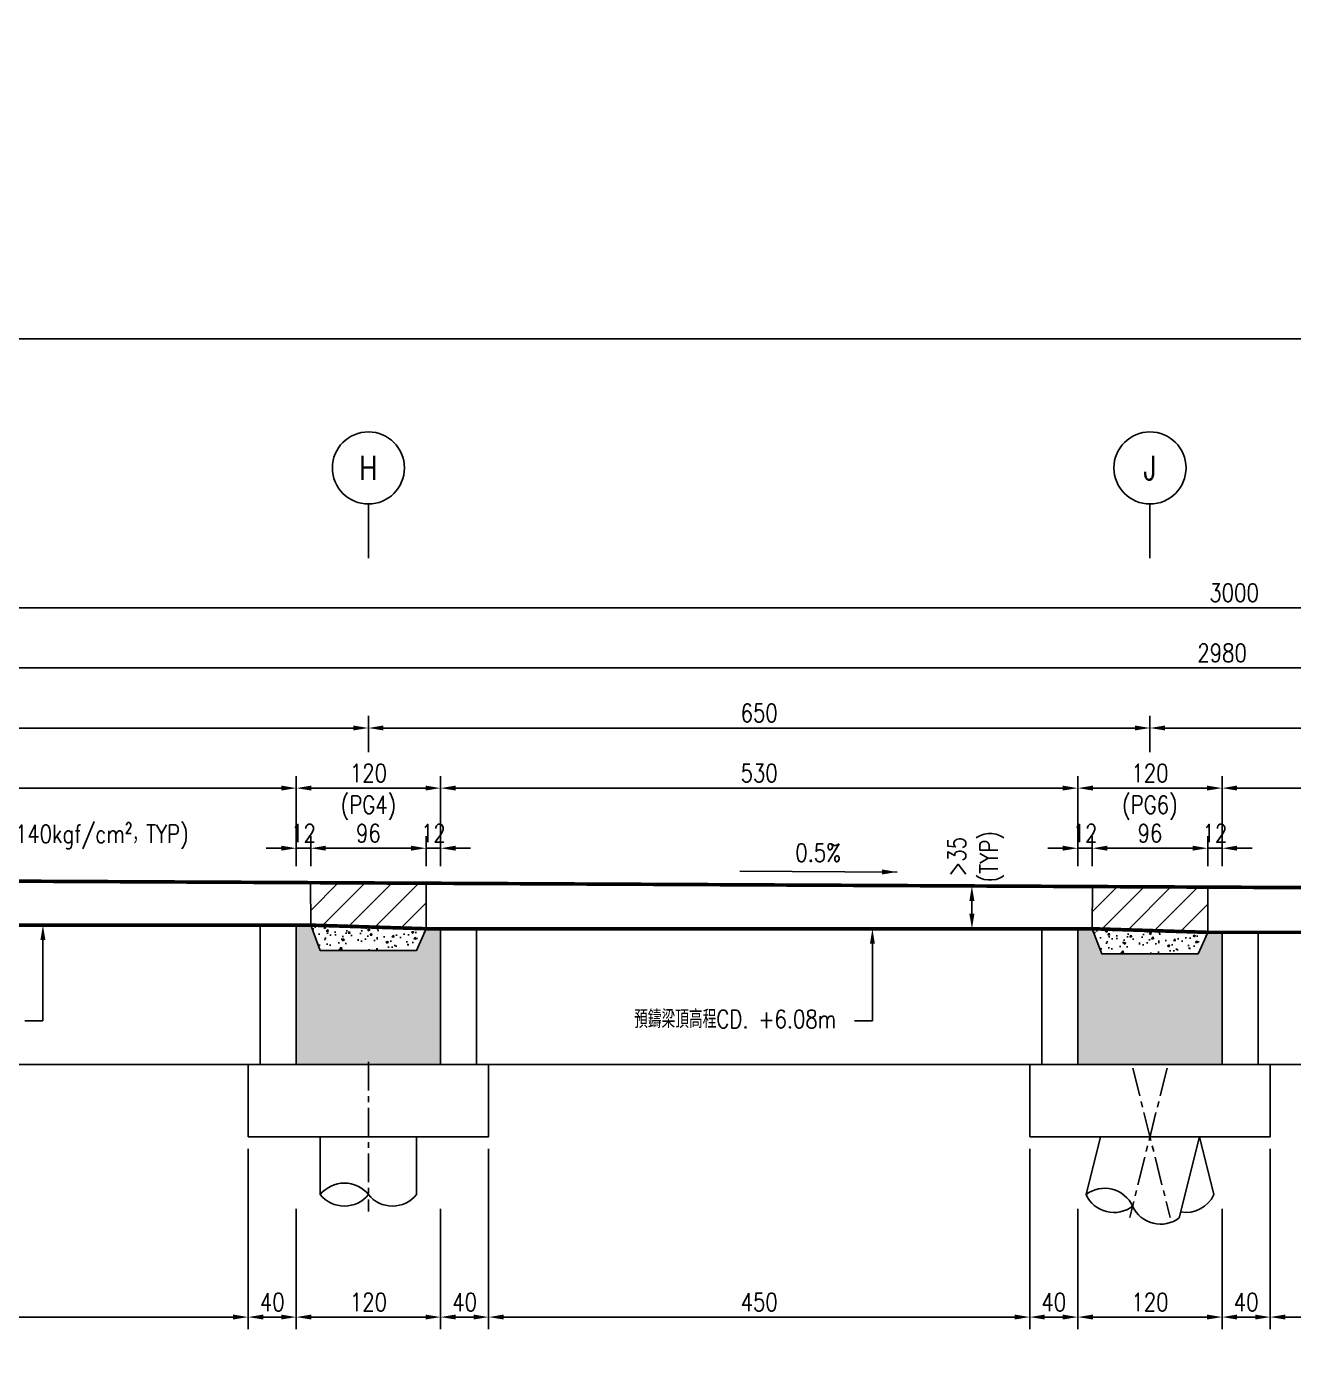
# Model space of a CAD drawing. Extents: x -791 to 13121, y -31587 to 2944.
# Drawn here: x 911 to 1964, y -22948 to -21840 of the extents above; entities that cross this region are included whole.
import ezdxf
from ezdxf import colors
from ezdxf.entities.mleader import LeaderData, LeaderLine
from ezdxf.enums import TextEntityAlignment as Align
from ezdxf.math import Vec2, Vec3

# ---------------------------------------------------------------- set-up
doc = ezdxf.new("R2010")
doc.units = 0
doc.header["$LTSCALE"] = 0.05
doc.linetypes.add('CENTER', pattern=[50.8, 31.75, -6.35, 6.35, -6.35])
doc.linetypes.add('DASHED', pattern=[19.05, 12.7, -6.35])
doc.layers.get('0').update_dxf_attribs({"linetype": 'CONTINUOUS'})
doc.layers.get('Defpoints').update_dxf_attribs({"linetype": 'CONTINUOUS'})
for name, color, linetype in [('HB_0', 7, 'CONTINUOUS'), ('HB_DIM', 1, 'CONTINUOUS'), ('HB_SYMBOLS', 7, 'CONTINUOUS'), ('HB_TXT_CTEXT', 2, 'CONTINUOUS'), ('底圖', 7, 'CONTINUOUS'), ('預鑄梁', 4, 'CONTINUOUS')]:
    doc.layers.add(name, color=color, linetype=linetype)
doc.styles.get("Standard").update_dxf_attribs({"font": 'ROMANS.shx', "width": 0.8, "bigfont": 'lchinap.shx'})
doc.dimstyles.new('50cm', dxfattribs={"dimscale": 5, "dimtxt": 3, "dimasz": 2.5, "dimexe": 2, "dimexo": 2, "dimgap": 1, "dimtad": 1, "dimdsep": 46, "dimtxsty": 'Standard', "dimcen": 0, "dimclrt": 2, "dimadec": 0, "dimazin": 0, "dimtfac": 1, "dimtix": 1, "dimtmove": 2, "dimatfit": 3, "dimfxl": 0, "dimtolj": 1, "dimtzin": 0, "dimarcsym": 0})

# ---------------------------------------------------------------- blocks, each defined once
blk = doc.blocks.new('預鑄樁帽2x2')
at = {"layer": 'HB_0'}
blk.add_lwpolyline([(-100, 0), (100, 0), (100, 60), (-100, 60)], close=True, dxfattribs=at)
blk = doc.blocks.new('*D714')
at = {"layer": 'Defpoints', "color": 0}
for p in [(3395, -22373.6), (415, -22548.6), (3395, -22548.6)]:
    blk.add_point(p, dxfattribs=at)
at = {"layer": 'HB_DIM', "color": 0, "lineweight": -2}
for p, q in [((415, -22538.6), (415, -22363.6)), ((3395, -22538.6), (3395, -22363.6)), ((427.5, -22373.6), (3382.5, -22373.6))]:
    blk.add_line(p, q, dxfattribs=at)
at = {"layer": 'HB_DIM', "color": 0}
for points in [[(427.5, -22371.5), (427.5, -22375.6), (415, -22373.6)], [(3382.5, -22371.5), (3382.5, -22375.6), (3395, -22373.6)]]:
    blk.add_solid(points, dxfattribs=at)
at = {"layer": 'HB_DIM', "color": 2, "insert": (1905, -22361.1), "char_height": 15, "attachment_point": 5}
blk.add_mtext('\\A1;2980', dxfattribs=at)
blk = doc.blocks.new('*D716')
at = {"layer": 'Defpoints', "color": 0}
for p in [(3415, -22323.6), (415, -22548.6), (3415, -22548.6)]:
    blk.add_point(p, dxfattribs=at)
at = {"layer": 'HB_DIM', "color": 0, "lineweight": -2}
for p, q in [((415, -22538.6), (415, -22313.6)), ((3415, -22538.6), (3415, -22313.6)), ((427.5, -22323.6), (3402.5, -22323.6))]:
    blk.add_line(p, q, dxfattribs=at)
at = {"layer": 'HB_DIM', "color": 0}
for points in [[(427.5, -22321.5), (427.5, -22325.6), (415, -22323.6)], [(3402.5, -22321.5), (3402.5, -22325.6), (3415, -22323.6)]]:
    blk.add_solid(points, dxfattribs=at)
at = {"layer": 'HB_DIM', "color": 2, "insert": (1915, -22311.1), "char_height": 15, "attachment_point": 5}
blk.add_mtext('\\A1;3000', dxfattribs=at)
blk = doc.blocks.new('*D709')
at = {"layer": 'Defpoints', "color": 0}
for p in [(1135, -22473.6), (605, -22548.6), (1135, -22548.6)]:
    blk.add_point(p, dxfattribs=at)
at = {"layer": 'HB_DIM', "color": 0, "lineweight": -2}
for p, q in [((605, -22538.6), (605, -22463.6)), ((1135, -22538.6), (1135, -22463.6)), ((617.5, -22473.6), (1122.5, -22473.6))]:
    blk.add_line(p, q, dxfattribs=at)
at = {"layer": 'HB_DIM', "color": 0}
for points in [[(617.5, -22471.5), (617.5, -22475.6), (605, -22473.6)], [(1122.5, -22471.5), (1122.5, -22475.6), (1135, -22473.6)]]:
    blk.add_solid(points, dxfattribs=at)
at = {"layer": 'HB_DIM', "color": 2, "insert": (870, -22461.1), "char_height": 15, "attachment_point": 5}
blk.add_mtext('\\A1;530', dxfattribs=at)
blk = doc.blocks.new('*D710')
at = {"layer": 'Defpoints', "color": 0}
for p in [(1785, -22473.6), (1255, -22548.6), (1785, -22548.6)]:
    blk.add_point(p, dxfattribs=at)
at = {"layer": 'HB_DIM', "color": 0, "lineweight": -2}
for p, q in [((1255, -22538.6), (1255, -22463.6)), ((1785, -22538.6), (1785, -22463.6)), ((1267.5, -22473.6), (1772.5, -22473.6))]:
    blk.add_line(p, q, dxfattribs=at)
at = {"layer": 'HB_DIM', "color": 0}
for points in [[(1267.5, -22471.5), (1267.5, -22475.6), (1255, -22473.6)], [(1772.5, -22471.5), (1772.5, -22475.6), (1785, -22473.6)]]:
    blk.add_solid(points, dxfattribs=at)
at = {"layer": 'HB_DIM', "color": 2, "insert": (1520, -22461.1), "char_height": 15, "attachment_point": 5}
blk.add_mtext('\\A1;530', dxfattribs=at)
blk = doc.blocks.new('*D711')
at = {"layer": 'Defpoints', "color": 0}
for p in [(2435, -22473.6), (1905, -22548.6), (2435, -22548.6)]:
    blk.add_point(p, dxfattribs=at)
at = {"layer": 'HB_DIM', "color": 0, "lineweight": -2}
for p, q in [((1905, -22538.6), (1905, -22463.6)), ((2435, -22538.6), (2435, -22463.6)), ((1917.5, -22473.6), (2422.5, -22473.6))]:
    blk.add_line(p, q, dxfattribs=at)
at = {"layer": 'HB_DIM', "color": 0}
for points in [[(1917.5, -22471.5), (1917.5, -22475.6), (1905, -22473.6)], [(2422.5, -22471.5), (2422.5, -22475.6), (2435, -22473.6)]]:
    blk.add_solid(points, dxfattribs=at)
at = {"layer": 'HB_DIM', "color": 2, "insert": (2170, -22461.1), "char_height": 15, "attachment_point": 5}
blk.add_mtext('\\A1;530', dxfattribs=at)
blk = doc.blocks.new('gr_t')
at = {"layer": 'HB_SYMBOLS', "color": 4, "linetype": 'Continuous'}
blk.add_line((0, -6), (0, -15), dxfattribs=at)
blk.add_circle((0, 0), 6, dxfattribs=at)
at = {"layer": 'HB_SYMBOLS', "color": 4, "linetype": 'Continuous', "width": 0.8}
blk.add_attdef('A', text='', height=4.5, dxfattribs=at).set_placement((0, 0), align=Align.MIDDLE)
blk = doc.blocks.new('PG45')
at = {"layer": 'HB_0'}
h = blk.add_hatch(color=253, dxfattribs=at)
h.dxf.hatch_style = 1
h.paths.add_polyline_path([(0, 0), (0, 116), (12, 116), (20, 95), (100, 95), (108, 113), (120, 113), (120, 0)])
at = {"layer": '預鑄梁'}
blk.add_lwpolyline([(0, 0), (0, 116), (12, 116), (20, 95), (100, 95), (108, 113), (120, 113), (120, 0), (0, 0)], dxfattribs=at)
blk = doc.blocks.new('PG67')
at = {"layer": 'HB_0'}
h = blk.add_hatch(color=253, dxfattribs=at)
h.dxf.hatch_style = 1
h.paths.add_polyline_path([(0, 0), (0, 113), (12, 113), (20, 92), (100, 92), (108, 110), (120, 110), (120, 0)])
at = {"layer": '預鑄梁'}
blk.add_lwpolyline([(0, 0), (0, 113), (12, 113), (20, 92), (100, 92), (108, 110), (120, 110), (120, 0), (0, 0)], dxfattribs=at)
blk = doc.blocks.new('*D720')
at = {"layer": 'Defpoints', "color": 0}
for p in [(1696.9, -22555), (1785.2, -22555), (1785, -22590.6)]:
    blk.add_point(p, dxfattribs=at)
at = {"layer": 'HB_DIM', "color": 0, "lineweight": -2}
for p, q in [((1775.2, -22555), (1686.9, -22555)), ((1696.9, -22578.1), (1696.9, -22567.5)), ((1775, -22590.6), (1686.9, -22590.6))]:
    blk.add_line(p, q, dxfattribs=at)
at = {"layer": 'HB_DIM', "color": 0}
for points in [[(1694.8, -22567.5), (1699, -22567.5), (1696.9, -22555)], [(1694.8, -22578.1), (1699, -22578.1), (1696.9, -22590.6)]]:
    blk.add_solid(points, dxfattribs=at)
at = {"layer": 'HB_DIM', "color": 2, "char_height": 15, "attachment_point": 5, "rotation": 90}
for s, insert in [('\\A1;>35', (1684.4, -22530.7)), ('\\A1;(TYP)', (1713.4, -22530.7))]:
    blk.add_mtext(s, dxfattribs=dict(at, insert=insert))
blk = doc.blocks.new('_Dot')
at = {"color": 0, "linetype": 'ByBlock', "lineweight": -2}
blk.add_line((-0.5, 0), (-1, 0), dxfattribs=at)
at = {"color": 0, "linetype": 'ByBlock', "const_width": 0.5}
blk.add_lwpolyline([(-0.25, 0, 1), (0.25, 0, 1)], format="xyb", close=True, dxfattribs=at)
blk = doc.blocks.new('*D732')
at = {"layer": 'Defpoints', "color": 0}
for p in [(1797, -22523.6), (1785, -22548.6), (1797, -22548.6)]:
    blk.add_point(p, dxfattribs=at)
at = {"layer": 'HB_DIM', "color": 0, "lineweight": -2}
for p, q in [((1785, -22538.6), (1785, -22513.6)), ((1797, -22538.6), (1797, -22513.6)), ((1772.5, -22523.6), (1760, -22523.6)), ((1785, -22523.6), (1797, -22523.6)), ((1809.5, -22523.6), (1822, -22523.6))]:
    blk.add_line(p, q, dxfattribs=at)
at = {"layer": 'HB_DIM', "color": 0}
for points in [[(1772.5, -22521.5), (1772.5, -22525.6), (1785, -22523.6)], [(1809.5, -22521.5), (1809.5, -22525.6), (1797, -22523.6)]]:
    blk.add_solid(points, dxfattribs=at)
at = {"layer": 'HB_DIM', "color": 2, "insert": (1791, -22511.1), "char_height": 15, "attachment_point": 5}
blk.add_mtext('\\A1;12', dxfattribs=at)
blk = doc.blocks.new('*D733')
at = {"layer": 'Defpoints', "color": 0}
for p in [(1893, -22523.6), (1797, -22548.6), (1893, -22548.6)]:
    blk.add_point(p, dxfattribs=at)
at = {"layer": 'HB_DIM', "color": 0, "lineweight": -2}
for p, q in [((1797, -22538.6), (1797, -22513.6)), ((1893, -22538.6), (1893, -22513.6)), ((1809.5, -22523.6), (1880.5, -22523.6))]:
    blk.add_line(p, q, dxfattribs=at)
at = {"layer": 'HB_DIM', "color": 0}
for points in [[(1809.5, -22521.5), (1809.5, -22525.6), (1797, -22523.6)], [(1880.5, -22521.5), (1880.5, -22525.6), (1893, -22523.6)]]:
    blk.add_solid(points, dxfattribs=at)
at = {"layer": 'HB_DIM', "color": 2, "insert": (1845, -22511.1), "char_height": 15, "attachment_point": 5}
blk.add_mtext('\\A1;96', dxfattribs=at)
blk = doc.blocks.new('*D734')
at = {"layer": 'Defpoints', "color": 0}
for p in [(1893, -22523.6), (1893, -22548.6), (1905, -22548.6)]:
    blk.add_point(p, dxfattribs=at)
at = {"layer": 'HB_DIM', "color": 0, "lineweight": -2}
for p, q in [((1893, -22538.6), (1893, -22513.6)), ((1905, -22538.6), (1905, -22513.6)), ((1880.5, -22523.6), (1868, -22523.6)), ((1905, -22523.6), (1893, -22523.6)), ((1917.5, -22523.6), (1930, -22523.6))]:
    blk.add_line(p, q, dxfattribs=at)
at = {"layer": 'HB_DIM', "color": 0}
for points in [[(1880.5, -22521.5), (1880.5, -22525.6), (1893, -22523.6)], [(1917.5, -22521.5), (1917.5, -22525.6), (1905, -22523.6)]]:
    blk.add_solid(points, dxfattribs=at)
at = {"layer": 'HB_DIM', "color": 2, "insert": (1899, -22511.1), "char_height": 15, "attachment_point": 5}
blk.add_mtext('\\A1;12', dxfattribs=at)
blk = doc.blocks.new('*D735')
at = {"layer": 'Defpoints', "color": 0}
for p in [(1147, -22523.6), (1135, -22548.6), (1147, -22548.6)]:
    blk.add_point(p, dxfattribs=at)
at = {"layer": 'HB_DIM', "color": 0, "lineweight": -2}
for p, q in [((1135, -22538.6), (1135, -22513.6)), ((1147, -22538.6), (1147, -22513.6)), ((1122.5, -22523.6), (1110, -22523.6)), ((1135, -22523.6), (1147, -22523.6)), ((1159.5, -22523.6), (1172, -22523.6))]:
    blk.add_line(p, q, dxfattribs=at)
at = {"layer": 'HB_DIM', "color": 0}
for points in [[(1122.5, -22521.5), (1122.5, -22525.6), (1135, -22523.6)], [(1159.5, -22521.5), (1159.5, -22525.6), (1147, -22523.6)]]:
    blk.add_solid(points, dxfattribs=at)
at = {"layer": 'HB_DIM', "color": 2, "insert": (1141, -22511.1), "char_height": 15, "attachment_point": 5}
blk.add_mtext('\\A1;12', dxfattribs=at)
blk = doc.blocks.new('*D736')
at = {"layer": 'Defpoints', "color": 0}
for p in [(1243, -22523.6), (1147, -22548.6), (1243, -22548.6)]:
    blk.add_point(p, dxfattribs=at)
at = {"layer": 'HB_DIM', "color": 0, "lineweight": -2}
for p, q in [((1147, -22538.6), (1147, -22513.6)), ((1243, -22538.6), (1243, -22513.6)), ((1159.5, -22523.6), (1230.5, -22523.6))]:
    blk.add_line(p, q, dxfattribs=at)
at = {"layer": 'HB_DIM', "color": 0}
for points in [[(1159.5, -22521.5), (1159.5, -22525.6), (1147, -22523.6)], [(1230.5, -22521.5), (1230.5, -22525.6), (1243, -22523.6)]]:
    blk.add_solid(points, dxfattribs=at)
at = {"layer": 'HB_DIM', "color": 2, "insert": (1195, -22511.1), "char_height": 15, "attachment_point": 5}
blk.add_mtext('\\A1;96', dxfattribs=at)
blk = doc.blocks.new('*D737')
at = {"layer": 'Defpoints', "color": 0}
for p in [(1243, -22523.6), (1243, -22548.6), (1255, -22548.6)]:
    blk.add_point(p, dxfattribs=at)
at = {"layer": 'HB_DIM', "color": 0, "lineweight": -2}
for p, q in [((1243, -22538.6), (1243, -22513.6)), ((1255, -22538.6), (1255, -22513.6)), ((1230.5, -22523.6), (1218, -22523.6)), ((1255, -22523.6), (1243, -22523.6)), ((1267.5, -22523.6), (1280, -22523.6))]:
    blk.add_line(p, q, dxfattribs=at)
at = {"layer": 'HB_DIM', "color": 0}
for points in [[(1230.5, -22521.5), (1230.5, -22525.6), (1243, -22523.6)], [(1267.5, -22521.5), (1267.5, -22525.6), (1255, -22523.6)]]:
    blk.add_solid(points, dxfattribs=at)
at = {"layer": 'HB_DIM', "color": 2, "insert": (1249, -22511.1), "char_height": 15, "attachment_point": 5}
blk.add_mtext('\\A1;12', dxfattribs=at)
blk = doc.blocks.new('80cm直樁')
at = {"layer": 'HB_0', "linetype": 'Continuous'}
for p, q in [((-40, -48.1), (-40, 0)), ((40, -48.1), (40, 0))]:
    blk.add_line(p, q, dxfattribs=at)
for points in [[(-40, -48.1, -0.48), (0, -48.1, 0.48), (40, -48.1, 0.48)], [(-40, -48.1, 0.48), (0, -48.1, 0.48)]]:
    blk.add_lwpolyline(points, format="xyb", dxfattribs=at)
at = {"layer": 'HB_DIM', "color": 1, "linetype": 'CENTER', "ltscale": 15}
blk.add_line((0, 62.2), (0, -62.2), dxfattribs=at)
blk = doc.blocks.new('80cm斜樁側面')
at = {"layer": 'HB_0', "linetype": 'Continuous'}
for points in [[(-41.2, 0), (-53.2, -48.1)], [(24.4, -67.5), (41.2, 0)]]:
    blk.add_lwpolyline(points, dxfattribs=at)
at = {"layer": 'HB_0'}
blk.add_lwpolyline([(53.2, -48.1), (41.2, 0)], dxfattribs=at)
at = {"layer": 'HB_0', "linetype": 'Continuous'}
for points in [[(-53.2, -48.1, -0.48), (-14.4, -57.8, 0.48), (24.4, -67.5, 0.48)], [(-53.2, -48.1, 0.48), (-14.4, -57.8, 0.48)], [(25.6, -62.6, 0.340232), (53.2, -48.1)]]:
    blk.add_lwpolyline(points, format="xyb", dxfattribs=at)
at = {"layer": 'HB_DIM', "color": 1, "linetype": 'CENTER', "ltscale": 15}
for p, q in [((14.2, 57), (-16.8, -67.3)), ((-14.2, 57), (16.8, -67.3))]:
    blk.add_line(p, q, dxfattribs=at)
blk = doc.blocks.new('*D845')
at = {"layer": 'Defpoints', "color": 0}
for p in [(1195, -22423.6), (545, -22453.6), (1195, -22453.6)]:
    blk.add_point(p, dxfattribs=at)
at = {"layer": 'HB_DIM', "color": 0, "lineweight": -2}
for p, q in [((545, -22443.6), (545, -22413.6)), ((1195, -22443.6), (1195, -22413.6)), ((557.5, -22423.6), (1182.5, -22423.6))]:
    blk.add_line(p, q, dxfattribs=at)
at = {"layer": 'HB_DIM', "color": 0}
for points in [[(557.5, -22421.5), (557.5, -22425.6), (545, -22423.6)], [(1182.5, -22421.5), (1182.5, -22425.6), (1195, -22423.6)]]:
    blk.add_solid(points, dxfattribs=at)
at = {"layer": 'HB_DIM', "color": 2, "insert": (870, -22411.1), "char_height": 15, "attachment_point": 5}
blk.add_mtext('\\A1;650', dxfattribs=at)
blk = doc.blocks.new('*D846')
at = {"layer": 'Defpoints', "color": 0}
for p in [(1845, -22423.6), (1195, -22453.6), (1845, -22453.6)]:
    blk.add_point(p, dxfattribs=at)
at = {"layer": 'HB_DIM', "color": 0, "lineweight": -2}
for p, q in [((1195, -22443.6), (1195, -22413.6)), ((1845, -22443.6), (1845, -22413.6)), ((1207.5, -22423.6), (1832.5, -22423.6))]:
    blk.add_line(p, q, dxfattribs=at)
at = {"layer": 'HB_DIM', "color": 0}
for points in [[(1207.5, -22421.5), (1207.5, -22425.6), (1195, -22423.6)], [(1832.5, -22421.5), (1832.5, -22425.6), (1845, -22423.6)]]:
    blk.add_solid(points, dxfattribs=at)
at = {"layer": 'HB_DIM', "color": 2, "insert": (1520, -22411.1), "char_height": 15, "attachment_point": 5}
blk.add_mtext('\\A1;650', dxfattribs=at)
blk = doc.blocks.new('*D847')
at = {"layer": 'Defpoints', "color": 0}
for p in [(2495, -22423.6), (1845, -22453.6), (2495, -22453.6)]:
    blk.add_point(p, dxfattribs=at)
at = {"layer": 'HB_DIM', "color": 0, "lineweight": -2}
for p, q in [((1845, -22443.6), (1845, -22413.6)), ((2495, -22443.6), (2495, -22413.6)), ((1857.5, -22423.6), (2482.5, -22423.6))]:
    blk.add_line(p, q, dxfattribs=at)
at = {"layer": 'HB_DIM', "color": 0}
for points in [[(1857.5, -22421.5), (1857.5, -22425.6), (1845, -22423.6)], [(2482.5, -22421.5), (2482.5, -22425.6), (2495, -22423.6)]]:
    blk.add_solid(points, dxfattribs=at)
at = {"layer": 'HB_DIM', "color": 2, "insert": (2170, -22411.1), "char_height": 15, "attachment_point": 5}
blk.add_mtext('\\A1;650', dxfattribs=at)
blk = doc.blocks.new('*D851')
at = {"layer": 'Defpoints', "color": 0}
for p in [(1135, -22473.6), (1135, -22548.6), (1255, -22548.6)]:
    blk.add_point(p, dxfattribs=at)
at = {"layer": 'HB_DIM', "color": 0, "lineweight": -2}
for p, q in [((1135, -22538.6), (1135, -22463.6)), ((1255, -22538.6), (1255, -22463.6)), ((1242.5, -22473.6), (1147.5, -22473.6))]:
    blk.add_line(p, q, dxfattribs=at)
at = {"layer": 'HB_DIM', "color": 0}
for points in [[(1147.5, -22471.5), (1147.5, -22475.6), (1135, -22473.6)], [(1242.5, -22471.5), (1242.5, -22475.6), (1255, -22473.6)]]:
    blk.add_solid(points, dxfattribs=at)
at = {"layer": 'HB_DIM', "color": 2, "char_height": 15, "attachment_point": 5}
for s, insert in [('\\A1;120', (1195, -22461.1)), ('\\A1;(PG4)', (1195, -22490))]:
    blk.add_mtext(s, dxfattribs=dict(at, insert=insert))
blk = doc.blocks.new('*D852')
at = {"layer": 'Defpoints', "color": 0}
for p in [(1785, -22473.6), (1785, -22548.6), (1905, -22548.6)]:
    blk.add_point(p, dxfattribs=at)
at = {"layer": 'HB_DIM', "color": 0, "lineweight": -2}
for p, q in [((1785, -22538.6), (1785, -22463.6)), ((1905, -22538.6), (1905, -22463.6)), ((1892.5, -22473.6), (1797.5, -22473.6))]:
    blk.add_line(p, q, dxfattribs=at)
at = {"layer": 'HB_DIM', "color": 0}
for points in [[(1797.5, -22471.5), (1797.5, -22475.6), (1785, -22473.6)], [(1892.5, -22471.5), (1892.5, -22475.6), (1905, -22473.6)]]:
    blk.add_solid(points, dxfattribs=at)
at = {"layer": 'HB_DIM', "color": 2, "char_height": 15, "attachment_point": 5}
for s, insert in [('\\A1;120', (1845, -22461.1)), ('\\A1;(PG6)', (1845, -22490))]:
    blk.add_mtext(s, dxfattribs=dict(at, insert=insert))
blk = doc.blocks.new('*D908')
at = {"layer": 'Defpoints', "color": 0}
for p in [(1295, -22763.6), (1745, -22763.6), (1745, -22913.6)]:
    blk.add_point(p, dxfattribs=at)
at = {"layer": 'HB_DIM', "color": 0, "lineweight": -2}
for p, q in [((1295, -22773.6), (1295, -22923.6)), ((1745, -22773.6), (1745, -22923.6)), ((1307.5, -22913.6), (1732.5, -22913.6))]:
    blk.add_line(p, q, dxfattribs=at)
at = {"layer": 'HB_DIM', "color": 0}
for points in [[(1307.5, -22911.5), (1307.5, -22915.6), (1295, -22913.6)], [(1732.5, -22911.5), (1732.5, -22915.6), (1745, -22913.6)]]:
    blk.add_solid(points, dxfattribs=at)
at = {"layer": 'HB_DIM', "color": 2, "insert": (1520, -22901.1), "char_height": 15, "attachment_point": 5}
blk.add_mtext('\\A1;450', dxfattribs=at)
blk = doc.blocks.new('*D911')
at = {"layer": 'Defpoints', "color": 0}
for p in [(1945, -22763.6), (2395, -22763.6), (2395, -22913.6)]:
    blk.add_point(p, dxfattribs=at)
at = {"layer": 'HB_DIM', "color": 0, "lineweight": -2}
for p, q in [((1945, -22773.6), (1945, -22923.6)), ((2395, -22773.6), (2395, -22923.6)), ((1957.5, -22913.6), (2382.5, -22913.6))]:
    blk.add_line(p, q, dxfattribs=at)
at = {"layer": 'HB_DIM', "color": 0}
for points in [[(1957.5, -22911.5), (1957.5, -22915.6), (1945, -22913.6)], [(2382.5, -22911.5), (2382.5, -22915.6), (2395, -22913.6)]]:
    blk.add_solid(points, dxfattribs=at)
at = {"layer": 'HB_DIM', "color": 2, "insert": (2170, -22901.1), "char_height": 15, "attachment_point": 5}
blk.add_mtext('\\A1;450', dxfattribs=at)
blk = doc.blocks.new('*D914')
at = {"layer": 'Defpoints', "color": 0}
for p in [(1095, -22763.6), (645, -22817.9), (1095, -22913.6)]:
    blk.add_point(p, dxfattribs=at)
at = {"layer": 'HB_DIM', "color": 0, "lineweight": -2}
for p, q in [((1095, -22773.6), (1095, -22923.6)), ((645, -22827.9), (645, -22923.6)), ((657.5, -22913.6), (1082.5, -22913.6))]:
    blk.add_line(p, q, dxfattribs=at)
at = {"layer": 'HB_DIM', "color": 0}
for points in [[(657.5, -22911.5), (657.5, -22915.6), (645, -22913.6)], [(1082.5, -22911.5), (1082.5, -22915.6), (1095, -22913.6)]]:
    blk.add_solid(points, dxfattribs=at)
at = {"layer": 'HB_DIM', "color": 2, "insert": (870, -22901.1), "char_height": 15, "attachment_point": 5}
blk.add_mtext('\\A1;450', dxfattribs=at)
blk = doc.blocks.new('*D920')
at = {"layer": 'Defpoints', "color": 0}
for p in [(1785, -22813.6), (1905, -22813.6), (1905, -22913.6)]:
    blk.add_point(p, dxfattribs=at)
at = {"layer": 'HB_DIM', "color": 0, "lineweight": -2}
for p, q in [((1785, -22823.6), (1785, -22923.6)), ((1905, -22823.6), (1905, -22923.6)), ((1797.5, -22913.6), (1892.5, -22913.6))]:
    blk.add_line(p, q, dxfattribs=at)
at = {"layer": 'HB_DIM', "color": 0}
for points in [[(1797.5, -22911.5), (1797.5, -22915.6), (1785, -22913.6)], [(1892.5, -22911.5), (1892.5, -22915.6), (1905, -22913.6)]]:
    blk.add_solid(points, dxfattribs=at)
at = {"layer": 'HB_DIM', "color": 2, "insert": (1845, -22901.1), "char_height": 15, "attachment_point": 5}
blk.add_mtext('\\A1;120', dxfattribs=at)
blk = doc.blocks.new('*D921')
at = {"layer": 'Defpoints', "color": 0}
for p in [(1945, -22763.6), (1905, -22813.6), (1905, -22913.6)]:
    blk.add_point(p, dxfattribs=at)
at = {"layer": 'HB_DIM', "color": 0, "lineweight": -2}
for p, q in [((1945, -22773.6), (1945, -22923.6)), ((1905, -22823.6), (1905, -22923.6)), ((1932.5, -22913.6), (1917.5, -22913.6))]:
    blk.add_line(p, q, dxfattribs=at)
at = {"layer": 'HB_DIM', "color": 0}
for points in [[(1917.5, -22911.5), (1917.5, -22915.6), (1905, -22913.6)], [(1932.5, -22911.5), (1932.5, -22915.6), (1945, -22913.6)]]:
    blk.add_solid(points, dxfattribs=at)
at = {"layer": 'HB_DIM', "color": 2, "insert": (1925, -22901.1), "char_height": 15, "attachment_point": 5}
blk.add_mtext('\\A1;40', dxfattribs=at)
blk = doc.blocks.new('*D922')
at = {"layer": 'Defpoints', "color": 0}
for p in [(1745, -22763.6), (1785, -22813.6), (1785, -22913.6)]:
    blk.add_point(p, dxfattribs=at)
at = {"layer": 'HB_DIM', "color": 0, "lineweight": -2}
for p, q in [((1745, -22773.6), (1745, -22923.6)), ((1785, -22823.6), (1785, -22923.6)), ((1757.5, -22913.6), (1772.5, -22913.6))]:
    blk.add_line(p, q, dxfattribs=at)
at = {"layer": 'HB_DIM', "color": 0}
for points in [[(1757.5, -22911.5), (1757.5, -22915.6), (1745, -22913.6)], [(1772.5, -22911.5), (1772.5, -22915.6), (1785, -22913.6)]]:
    blk.add_solid(points, dxfattribs=at)
at = {"layer": 'HB_DIM', "color": 2, "insert": (1765, -22901.1), "char_height": 15, "attachment_point": 5}
blk.add_mtext('\\A1;40', dxfattribs=at)
blk = doc.blocks.new('*D923')
at = {"layer": 'Defpoints', "color": 0}
for p in [(1135, -22813.6), (1255, -22813.6), (1255, -22913.6)]:
    blk.add_point(p, dxfattribs=at)
at = {"layer": 'HB_DIM', "color": 0, "lineweight": -2}
for p, q in [((1135, -22823.6), (1135, -22923.6)), ((1255, -22823.6), (1255, -22923.6)), ((1147.5, -22913.6), (1242.5, -22913.6))]:
    blk.add_line(p, q, dxfattribs=at)
at = {"layer": 'HB_DIM', "color": 0}
for points in [[(1147.5, -22911.5), (1147.5, -22915.6), (1135, -22913.6)], [(1242.5, -22911.5), (1242.5, -22915.6), (1255, -22913.6)]]:
    blk.add_solid(points, dxfattribs=at)
at = {"layer": 'HB_DIM', "color": 2, "insert": (1195, -22901.1), "char_height": 15, "attachment_point": 5}
blk.add_mtext('\\A1;120', dxfattribs=at)
blk = doc.blocks.new('*D924')
at = {"layer": 'Defpoints', "color": 0}
for p in [(1295, -22763.6), (1255, -22813.6), (1255, -22913.6)]:
    blk.add_point(p, dxfattribs=at)
at = {"layer": 'HB_DIM', "color": 0, "lineweight": -2}
for p, q in [((1295, -22773.6), (1295, -22923.6)), ((1255, -22823.6), (1255, -22923.6)), ((1282.5, -22913.6), (1267.5, -22913.6))]:
    blk.add_line(p, q, dxfattribs=at)
at = {"layer": 'HB_DIM', "color": 0}
for points in [[(1267.5, -22911.5), (1267.5, -22915.6), (1255, -22913.6)], [(1282.5, -22911.5), (1282.5, -22915.6), (1295, -22913.6)]]:
    blk.add_solid(points, dxfattribs=at)
at = {"layer": 'HB_DIM', "color": 2, "insert": (1275, -22901.1), "char_height": 15, "attachment_point": 5}
blk.add_mtext('\\A1;40', dxfattribs=at)
blk = doc.blocks.new('*D925')
at = {"layer": 'Defpoints', "color": 0}
for p in [(1095, -22763.6), (1135, -22813.6), (1135, -22913.6)]:
    blk.add_point(p, dxfattribs=at)
at = {"layer": 'HB_DIM', "color": 0, "lineweight": -2}
for p, q in [((1095, -22773.6), (1095, -22923.6)), ((1135, -22823.6), (1135, -22923.6)), ((1107.5, -22913.6), (1122.5, -22913.6))]:
    blk.add_line(p, q, dxfattribs=at)
at = {"layer": 'HB_DIM', "color": 0}
for points in [[(1107.5, -22911.5), (1107.5, -22915.6), (1095, -22913.6)], [(1122.5, -22911.5), (1122.5, -22915.6), (1135, -22913.6)]]:
    blk.add_solid(points, dxfattribs=at)
at = {"layer": 'HB_DIM', "color": 2, "insert": (1115, -22901.1), "char_height": 15, "attachment_point": 5}
blk.add_mtext('\\A1;40', dxfattribs=at)

msp = doc.modelspace()

# ---------------------------------------------------------------- hatches: boundary and pattern name
at = {"layer": 'HB_0'}
h = msp.add_hatch(dxfattribs=at)
h.set_pattern_fill('ANSI31', color=1, scale=5)
h.set_pattern_definition([(45, (1965.714, 2265.646), (-11.22532, 11.22532), [])])
h.paths.add_polyline_path([(497, -22583.564), (593, -22587.564), (593, -22549.514), (497, -22548.914)])
h.paths.add_polyline_path([(1147, -22587.564), (1243, -22590.564), (1242.999, -22590.564), (1242.956, -22552.764), (1146.953, -22552.164), (1147, -22587.564)])
h.paths.add_polyline_path([(1821.955, -22591.344), (1893, -22593.564), (1893.005, -22593.564), (1893.193, -22556.015), (1821.955, -22555.599)])
h.paths.add_polyline_path([(1797, -22590.564), (1821.955, -22591.344), (1821.955, -22555.599), (1797.176, -22555.415), (1797, -22590.564)])
h.paths.add_polyline_path([(2447, -22593.564), (2543, -22597.565), (2543, -22597.564), (2543, -22597.564), (2543.191, -22559.265), (2446.939, -22558.664), (2447, -22593.564)])
h.paths.add_polyline_path([(3097, -22597.564), (3193, -22598.564), (3193.015, -22598.564), (3193.195, -22562.515), (3097.178, -22561.915), (3097, -22597.564)])
h = msp.add_hatch(dxfattribs=at)
h.set_pattern_fill('AR-CONC', color=1, scale=0.1)
h.set_pattern_definition([(50, (2615.714, 2261.646), (18.218467, -1.593909), [1.905, -20.955]), (355, (2615.714, 2261.646), (-3.524342, 19.105685), [1.524, -16.764058]), (100.451445, (2617.232, 2261.513), (14.694125, 17.511775), [1.619001, -17.809024]), (46.1842, (2615.714, 2266.726), (27.107904, -4.204233), [2.8575, -31.4325]), (96.63556, (2617.973, 2266.376), (23.740413, 24.742612), [2.428502, -26.71356]), (351.18415, (2615.714, 2266.726), (23.740413, 24.742612), [2.285997, -25.145973]), (21, (2618.254, 2265.456), (15.161439, -10.22652), [1.905, -20.955]), (326, (2618.254, 2265.456), (6.180203, 18.418797), [1.524, -16.764]), (71.451445, (2619.518, 2264.604), (21.341642, 8.192277), [1.619001, -17.808994]), (37.5, (2615.714, 2261.646), (0.3088603, 8.4555039), [0, -16.5608, 0, -17.018, 0, -16.8275]), (7.5, (2615.714, 2261.646), (6.6819663, 10.0180575), [0, -9.7028, 0, -16.1798, 0, -6.4135]), (327.5, (2610.05, 2261.646), (13.5590595, -0.5728744), [0, -6.35, 0, -19.812, 0, -26.289]), (317.5, (2607.51, 2261.646), (14.812918, 2.542649), [0, -8.255, 0, -13.1572, 0, -18.669])])
h.paths.add_polyline_path([(1243, -22591.564), (1147, -22587.564), (1155, -22608.564), (1235, -22608.564)])
h = msp.add_hatch(dxfattribs=at)
h.set_pattern_fill('AR-CONC', color=1, scale=0.1)
h.set_pattern_definition([(50, (3265.714, 2258.646), (18.218467, -1.593909), [1.905, -20.955]), (355, (3265.714, 2258.646), (-3.524342, 19.105685), [1.524, -16.764058]), (100.451445, (3267.232, 2258.513), (14.694125, 17.511775), [1.619001, -17.809024]), (46.1842, (3265.714, 2263.726), (27.107904, -4.204233), [2.8575, -31.4325]), (96.63556, (3267.973, 2263.376), (23.740413, 24.742612), [2.428502, -26.71356]), (351.18415, (3265.714, 2263.726), (23.740413, 24.742612), [2.285997, -25.145973]), (21, (3268.254, 2262.456), (15.161439, -10.22652), [1.905, -20.955]), (326, (3268.254, 2262.456), (6.180203, 18.418797), [1.524, -16.764]), (71.451445, (3269.518, 2261.604), (21.341642, 8.192277), [1.619001, -17.808994]), (37.5, (3265.714, 2258.646), (0.3088603, 8.4555039), [0, -16.5608, 0, -17.018, 0, -16.8275]), (7.5, (3265.714, 2258.646), (6.6819663, 10.0180575), [0, -9.7028, 0, -16.1798, 0, -6.4135]), (327.5, (3260.05, 2258.646), (13.5590595, -0.5728744), [0, -6.35, 0, -19.812, 0, -26.289]), (317.5, (3257.51, 2258.646), (14.812918, 2.542649), [0, -8.255, 0, -13.1572, 0, -18.669])])
h.paths.add_polyline_path([(1893, -22594.564), (1797, -22590.564), (1805, -22611.564), (1885, -22611.564)])

# ---------------------------------------------------------------- linework, layer by layer
at = {"layer": 'Defpoints', "color": 217}
for points in [[(3945, -21655), (2947.5, -21655), (2947.5, -22100), (0, -22100), (0, -19337.5), (3945, -19337.5)], [(3945, -24417.5), (2947.5, -24417.5), (2947.5, -24862.5), (0, -24862.5), (0, -22100), (3945, -22100)]]:
    msp.add_lwpolyline(points, close=True, dxfattribs=at)
at = {"layer": 'HB_0'}
msp.add_line((485, -22548.914), (3395, -22563.464), dxfattribs=at)
at = {"layer": 'HB_0', "color": 252}
for p, q in [((1105, -22703.564), (1105, -22587.564)), ((1285, -22703.564), (1285, -22590.565)), ((1755, -22703.564), (1755, -22590.565)), ((1935, -22703.564), (1935, -22593.565))]:
    msp.add_line(p, q, dxfattribs=at)
at = {"layer": 'HB_0', "color": 1, "linetype": 'DASHED', "ltscale": 30, "const_width": 3}
msp.add_lwpolyline([(415, -22558.614), (415, -22623.564), (485, -22623.564), (485, -22583.564), (497, -22583.564), (593, -22587.564), (605, -22587.564), (1147, -22587.564), (1243, -22590.564), (1797, -22590.564), (1893, -22593.564), (2447, -22593.564), (2543.002, -22597.565), (3097, -22597.564), (3193, -22598.564), (3395, -22598.564), (3395, -22563.464), (425.05, -22548.614, 0.41567878)], format="xyb", close=True, dxfattribs=at)
at = {"layer": 'HB_0', "color": 4}
for points in [[(1243, -22591.564), (1242.956, -22552.764), (1146.953, -22552.164), (1147, -22587.564)], [(1893, -22594.564), (1893.193, -22556.015), (1797.176, -22555.415), (1797, -22590.564)]]:
    msp.add_lwpolyline(points, dxfattribs=at)
at = {"layer": 'HB_0'}
for points in [[(605, -22703.564), (1135, -22703.564), (1135, -22587.564), (605, -22587.564)], [(1255, -22703.564), (1785, -22703.564), (1785, -22590.565), (1255, -22590.565)], [(1905, -22703.564), (2435, -22703.564), (2435, -22593.565), (1905, -22593.565)]]:
    msp.add_lwpolyline(points, close=True, dxfattribs=at)
msp.add_lwpolyline([(3395, -22598.564), (3395, -22703.564), (645, -22703.564)], dxfattribs=at)

# ---------------------------------------------------------------- block references
for name, p in [('PG45', (1135, -22703.564)), ('PG67', (1785, -22703.564)), ('預鑄樁帽2x2', (1195, -22763.564)), ('80cm直樁', (1195, -22763.564)), ('預鑄樁帽2x2', (1845, -22763.564)), ('80cm斜樁側面', (1845, -22763.564))]:
    msp.add_blockref(name, p, dxfattribs=at)
at = {"layer": '底圖'}
ref = msp.add_blockref('gr_t', (1195, -22207.248), dxfattribs=dict(at, xscale=5, yscale=5, zscale=5))
ref.add_attrib('A', 'H', dxfattribs={"layer": 'HB_SYMBOLS', "color": 4, "linetype": 'Continuous', "height": 20, "width": 0.8}).set_placement((1195, -22207.248), align=Align.MIDDLE)
ref = msp.add_blockref('gr_t', (1845, -22207.248), dxfattribs=dict(at, xscale=5, yscale=5, zscale=5))
ref.add_attrib('A', 'J', dxfattribs={"layer": 'HB_SYMBOLS', "color": 4, "linetype": 'Continuous', "height": 20, "width": 0.8}).set_placement((1845, -22207.248), align=Align.MIDDLE)

# ---------------------------------------------------------------- texts
at = {"layer": 'HB_TXT_CTEXT', "linetype": 'Continuous', "width": 0.8}
msp.add_text('0.5%%%', height=15, dxfattribs=at).set_placement((1549.995, -22527.3), align=Align.MIDDLE_LEFT)

# ---------------------------------------------------------------- dimensions: what is measured, and where the dimension line sits
at = {"layer": 'HB_DIM'}
for base, p1, p2, picture, middle in [((3415, -22323.564), (415, -22548.564), (3415, -22548.564), '*D716', (1915, -22311.064)), ((3395, -22373.564), (415, -22548.564), (3395, -22548.564), '*D714', (1905, -22361.064)), ((1195, -22423.564), (545, -22453.564), (1195, -22453.564), '*D845', (870, -22411.064)), ((1845, -22423.564), (1195, -22453.564), (1845, -22453.564), '*D846', (1520, -22411.064)), ((2495, -22423.564), (1845, -22453.564), (2495, -22453.564), '*D847', (2170, -22411.064)), ((1135, -22473.564), (605, -22548.564), (1135, -22548.564), '*D709', (870, -22461.064)), ((1785, -22473.564), (1255, -22548.564), (1785, -22548.564), '*D710', (1520, -22461.064)), ((2435, -22473.564), (1905, -22548.564), (2435, -22548.564), '*D711', (2170, -22461.064)), ((1147, -22523.564), (1135, -22548.564), (1147, -22548.564), '*D735', (1141, -22511.064)), ((1243, -22523.564), (1147, -22548.564), (1243, -22548.564), '*D736', (1195, -22511.064)), ((1797, -22523.564), (1785, -22548.564), (1797, -22548.564), '*D732', (1791, -22511.064)), ((1893, -22523.564), (1797, -22548.564), (1893, -22548.564), '*D733', (1845, -22511.064)), ((1095, -22913.564), (645, -22817.874), (1095, -22763.564), '*D914', (870, -22901.064)), ((1255, -22913.564), (1295, -22763.564), (1255, -22813.564), '*D924', (1275, -22901.064)), ((1745, -22913.564), (1295, -22763.564), (1745, -22763.564), '*D908', (1520, -22901.064)), ((1905, -22913.564), (1945, -22763.564), (1905, -22813.564), '*D921', (1925, -22901.064)), ((2395, -22913.564), (1945, -22763.564), (2395, -22763.564), '*D911', (2170, -22901.064)), ((1255, -22913.564), (1135, -22813.564), (1255, -22813.564), '*D923', (1195, -22901.064)), ((1905, -22913.564), (1785, -22813.564), (1905, -22813.564), '*D920', (1845, -22901.064))]:
    dim = msp.add_linear_dim(base=base, p1=p1, p2=p2, dimstyle='50cm', dxfattribs=at)
    dim.commit()
    dim.dimension.update_dxf_attribs({"geometry": picture, "text_midpoint": middle})
for base, p1, p2, text, picture, middle in [((1135, -22473.564), (1255, -22548.564), (1135, -22548.564), '<>\\X(PG4)', '*D851', (1195, -22473.564)), ((1785, -22473.564), (1905, -22548.564), (1785, -22548.564), '<>\\X(PG6)', '*D852', (1845, -22473.564))]:
    dim = msp.add_linear_dim(base=base, p1=p1, p2=p2, angle=180, text=text, dimstyle='50cm', dxfattribs=at)
    dim.commit()
    dim.dimension.update_dxf_attribs({"geometry": picture, "text_midpoint": middle})
for base, p1, p2, picture, middle in [((1243, -22523.564), (1255, -22548.564), (1243, -22548.564), '*D737', (1249, -22511.064)), ((1893, -22523.564), (1905, -22548.564), (1893, -22548.564), '*D734', (1899, -22511.064)), ((1135, -22913.564), (1095, -22763.564), (1135, -22813.564), '*D925', (1115, -22901.064)), ((1785, -22913.564), (1745, -22763.564), (1785, -22813.564), '*D922', (1765, -22901.064))]:
    dim = msp.add_linear_dim(base=base, p1=p1, p2=p2, angle=180, dimstyle='50cm', dxfattribs=at)
    dim.commit()
    dim.dimension.update_dxf_attribs({"geometry": picture, "text_midpoint": middle})
dim = msp.add_linear_dim(base=(1696.927, -22555.014), p1=(1785, -22590.564), p2=(1785.178, -22555.014), angle=90, text='>35\\X(TYP)', dimstyle='50cm', dxfattribs=at)
dim.commit()
dim.dimension.update_dxf_attribs({"geometry": '*D720', "text_midpoint": (1696.927, -22530.705), "dimtype": 160})

# ---------------------------------------------------------------- leaders
msp.add_leader([(1634.746, -22543.381), (1503.991, -22542.728)], dimstyle='50cm', dxfattribs=at)
ml = msp.add_multileader_mtext('Standard', dxfattribs=at)
ml.set_content('35cm厚 劣質混凝土(140kgf/cm²，TYP)', color=2)
ml.set_leader_properties(color=1)
ml.set_arrow_properties(name='DOT')
ml.build(insert=Vec2(0, 0))
ml.multileader.update_dxf_attribs({"dogleg_length": 3, "arrow_head_size": 12.5, "scale": 5})
ctx = ml.context
ctx.base_point, ctx.scale, ctx.char_height, ctx.arrow_head_size, ctx.landing_gap_size, ctx.plane_origin = Vec3(669.871, -22514.174), 5, 15, 12.5, 15, Vec3(733.528, -22545.467)
ctx.text_align_type = 2
notes = []
notes.append((ctx, [(0, (1, 1, 0), (654.871, -22514.174), (1, 0), 15, [(0, [(586.521, -22564.594)], 0, [])])]))
ctx.mtext.insert, ctx.mtext.alignment, ctx.mtext.flow_direction = Vec3(1045.586, -22504.174), 3, 5
at = {"layer": 'HB_DIM', "color": 252}
ml = msp.add_multileader_mtext('Standard', dxfattribs=at)
ml.set_content('預鑄梁頂高程CD. +6.11m', color=2)
ml.set_leader_properties(color=1)
ml.build(insert=Vec2(0, 0))
ml.multileader.update_dxf_attribs({"dogleg_length": 3, "arrow_head_size": 12.5, "scale": 5})
ctx = ml.context
ctx.base_point, ctx.scale, ctx.char_height, ctx.arrow_head_size, ctx.landing_gap_size, ctx.plane_origin = Vec3(642.608, -22667.133), 5, 15, 12.5, 15, Vec3(924.287, -22587.564)
ctx.text_align_type = 2
notes.append((ctx, [(0, (1, 1, 0), (924.287, -22667.133), (-1, 0), 15, [(0, [(924.287, -22587.564)], 0, [])])]))
ctx.mtext.insert, ctx.mtext.alignment, ctx.mtext.flow_direction = Vec3(894.287, -22658.227), 3, 5
at = {"layer": 'HB_DIM'}
ml = msp.add_multileader_mtext('Standard', dxfattribs=at)
ml.set_content('預鑄梁頂高程CD. +6.08m', color=2)
ml.set_leader_properties(color=1)
ml.build(insert=Vec2(0, 0))
ml.multileader.update_dxf_attribs({"dogleg_length": 3, "arrow_head_size": 12.5, "scale": 5})
ctx = ml.context
ctx.base_point, ctx.scale, ctx.char_height, ctx.arrow_head_size, ctx.landing_gap_size, ctx.plane_origin = Vec3(1332.497, -22667.133), 5, 15, 12.5, 15, Vec3(1614.175, -22587.564)
ctx.text_align_type = 2
notes.append((ctx, [(0, (1, 1, 0), (1614.175, -22667.133), (-1, 0), 15, [(0, [(1614.175, -22590.565)], 0, [])])]))
ctx.mtext.insert, ctx.mtext.alignment, ctx.mtext.flow_direction = Vec3(1584.175, -22658.227), 3, 5
for ctx, leaders in notes:
    for number, flags, end, landing, length, lines in leaders:
        leader = LeaderData()
        leader.index, (leader.has_last_leader_line, leader.has_dogleg_vector, leader.attachment_direction) = number, flags
        leader.last_leader_point, leader.dogleg_vector, leader.dogleg_length = Vec3(end), Vec3(landing), length
        for number, points, colour, breaks in lines:
            line = LeaderLine()
            line.index, line.vertices, line.color, line.breaks = number, Vec3.list(points), colors.encode_raw_color(colour), breaks
            leader.lines.append(line)
        ctx.leaders.append(leader)

doc.saveas('drawing.dxf')
